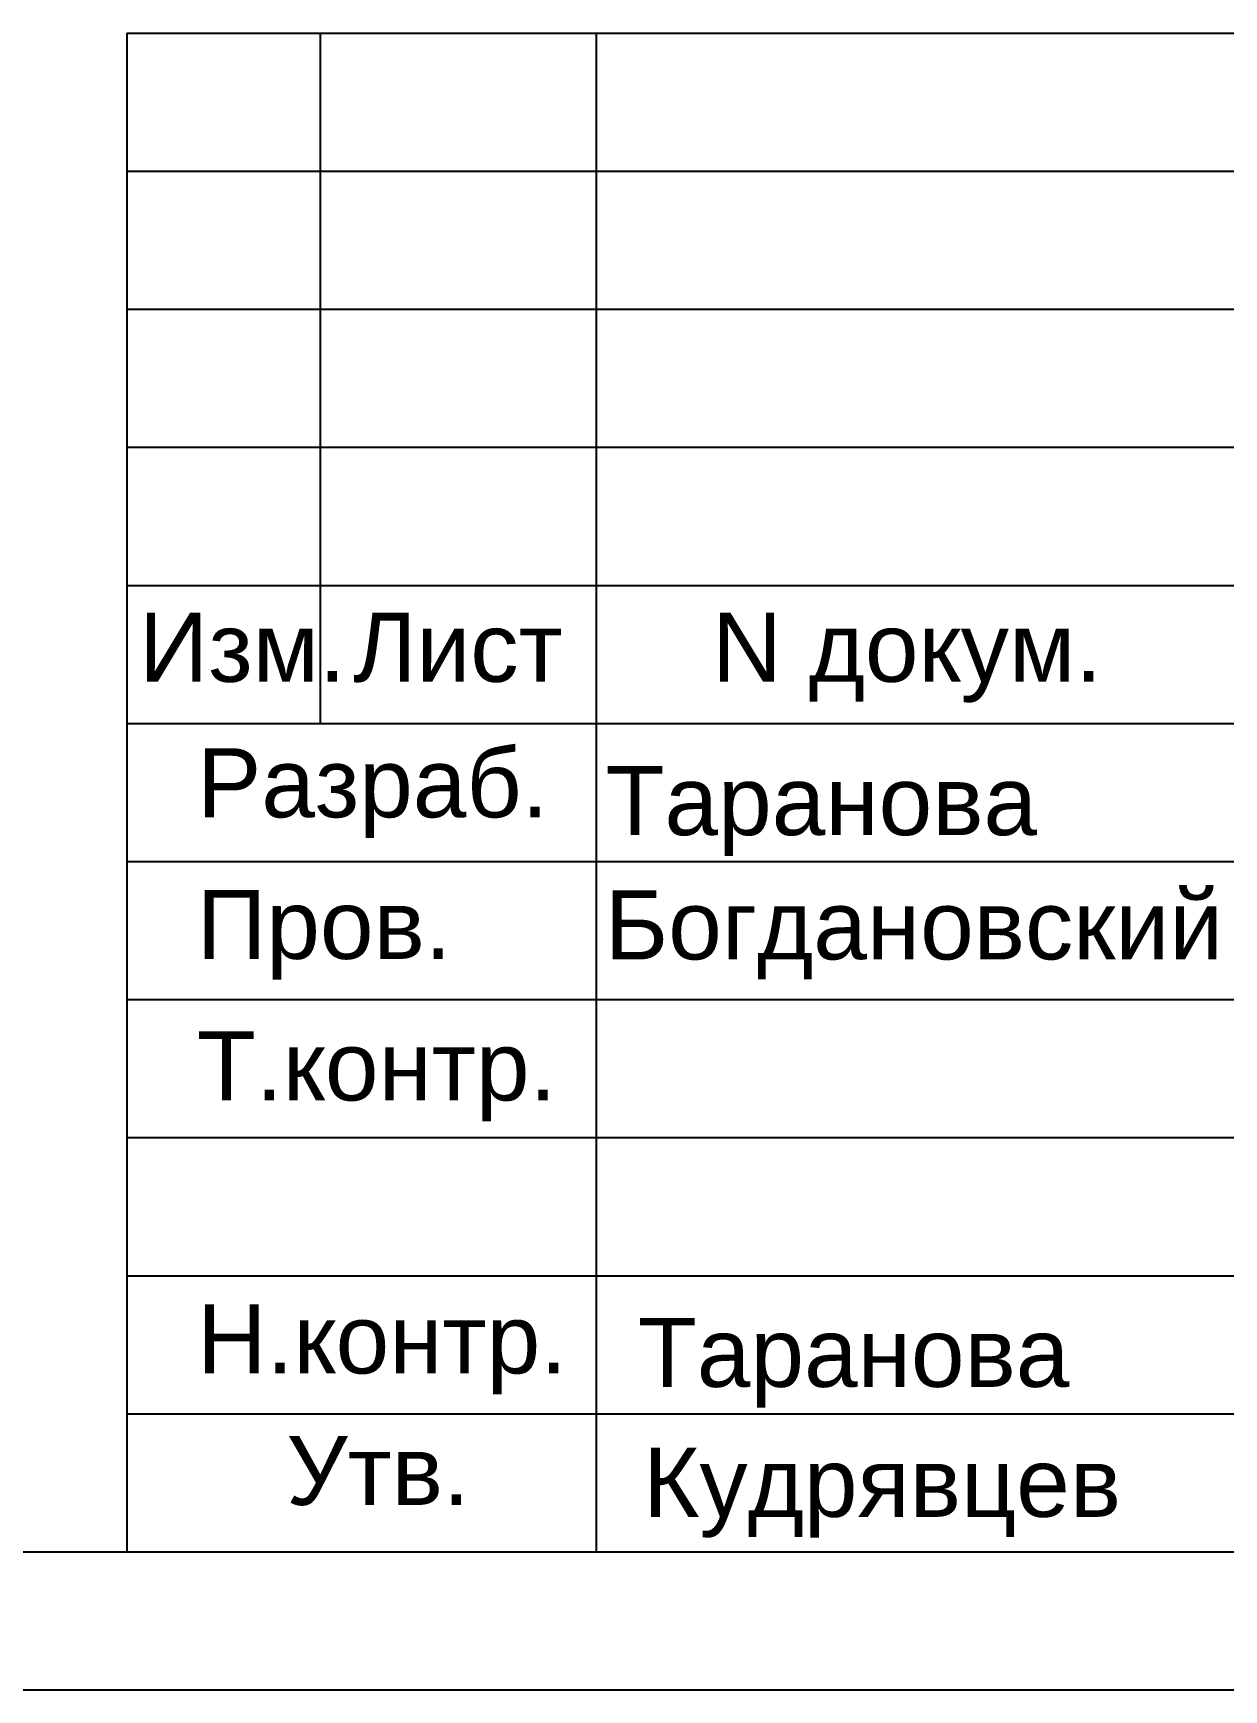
# Model space of a CAD drawing. Header units: millimetres. Extents: x -251843 to -243433, y -86292 to -80352.
# Drawn here: x -245367 to -244936, y -86292 to -85692 of the extents above; entities that cross this region are included whole.
import ezdxf

# ---------------------------------------------------------------- set-up
doc = ezdxf.new("R2010")
doc.units = ezdxf.units.MM
doc.layers.add('Format', color=7, linetype='Continuous')
doc.styles.add('style5', font='arial.ttf', dxfattribs={"height": 3})

msp = doc.modelspace()

# ---------------------------------------------------------------- linework, layer by layer
at = {"layer": 'Format', "color": 0}
for p, q in [((-245333.21, -85691.94), (-243483.21, -85691.94)), ((-245333.21, -85691.94), (-245333.21, -86241.94)), ((-245263.21, -85691.94), (-245263.21, -85941.94)), ((-245163.21, -85691.94), (-245163.21, -86241.94)), ((-245333.21, -85741.94), (-244683.21, -85741.94)), ((-245333.21, -85791.94), (-244683.21, -85791.94)), ((-245333.21, -85841.94), (-243483.21, -85841.94)), ((-245333.21, -85891.94), (-244683.21, -85891.94)), ((-245333.21, -85941.94), (-244683.21, -85941.94)), ((-245333.21, -85991.94), (-244683.21, -85991.94)), ((-245333.21, -86041.94), (-244683.21, -86041.94)), ((-245333.21, -86091.94), (-243483.21, -86091.94)), ((-245333.21, -86141.94), (-244683.21, -86141.94)), ((-245333.21, -86191.94), (-244683.21, -86191.94)), ((-251643.21, -86241.94), (-243483.21, -86241.94)), ((-251843.21, -86291.94), (-243433.21, -86291.94))]:
    msp.add_line(p, q, dxfattribs=at)

# ---------------------------------------------------------------- texts
at = {"layer": 'Format', "color": 0, "style": 'style5'}
for s, p in [('Изм.', (-245328.74, -85926.86)), ('Лист', (-245251.2, -85926.86)), ('N докум.', (-245121.2, -85926.86)), ('Разраб.', (-245307.76, -85975.94)), ('Таранова', (-245159.8, -85982.39)), ('Пров.', (-245307.76, -86027.21)), ('Богдановский', (-245160.04, -86027.39)), ('Т.контр.', (-245307.76, -86078.48)), ('Н.контр.', (-245307.76, -86177.35)), ('Таранова', (-245148.1, -86182.21)), ('Утв.', (-245275.42, -86224.96)), ('Кудрявцев', (-245146.16, -86229.28))]:
    msp.add_text(s, height=25, dxfattribs=at).set_placement(p)

doc.saveas('drawing.dxf')
